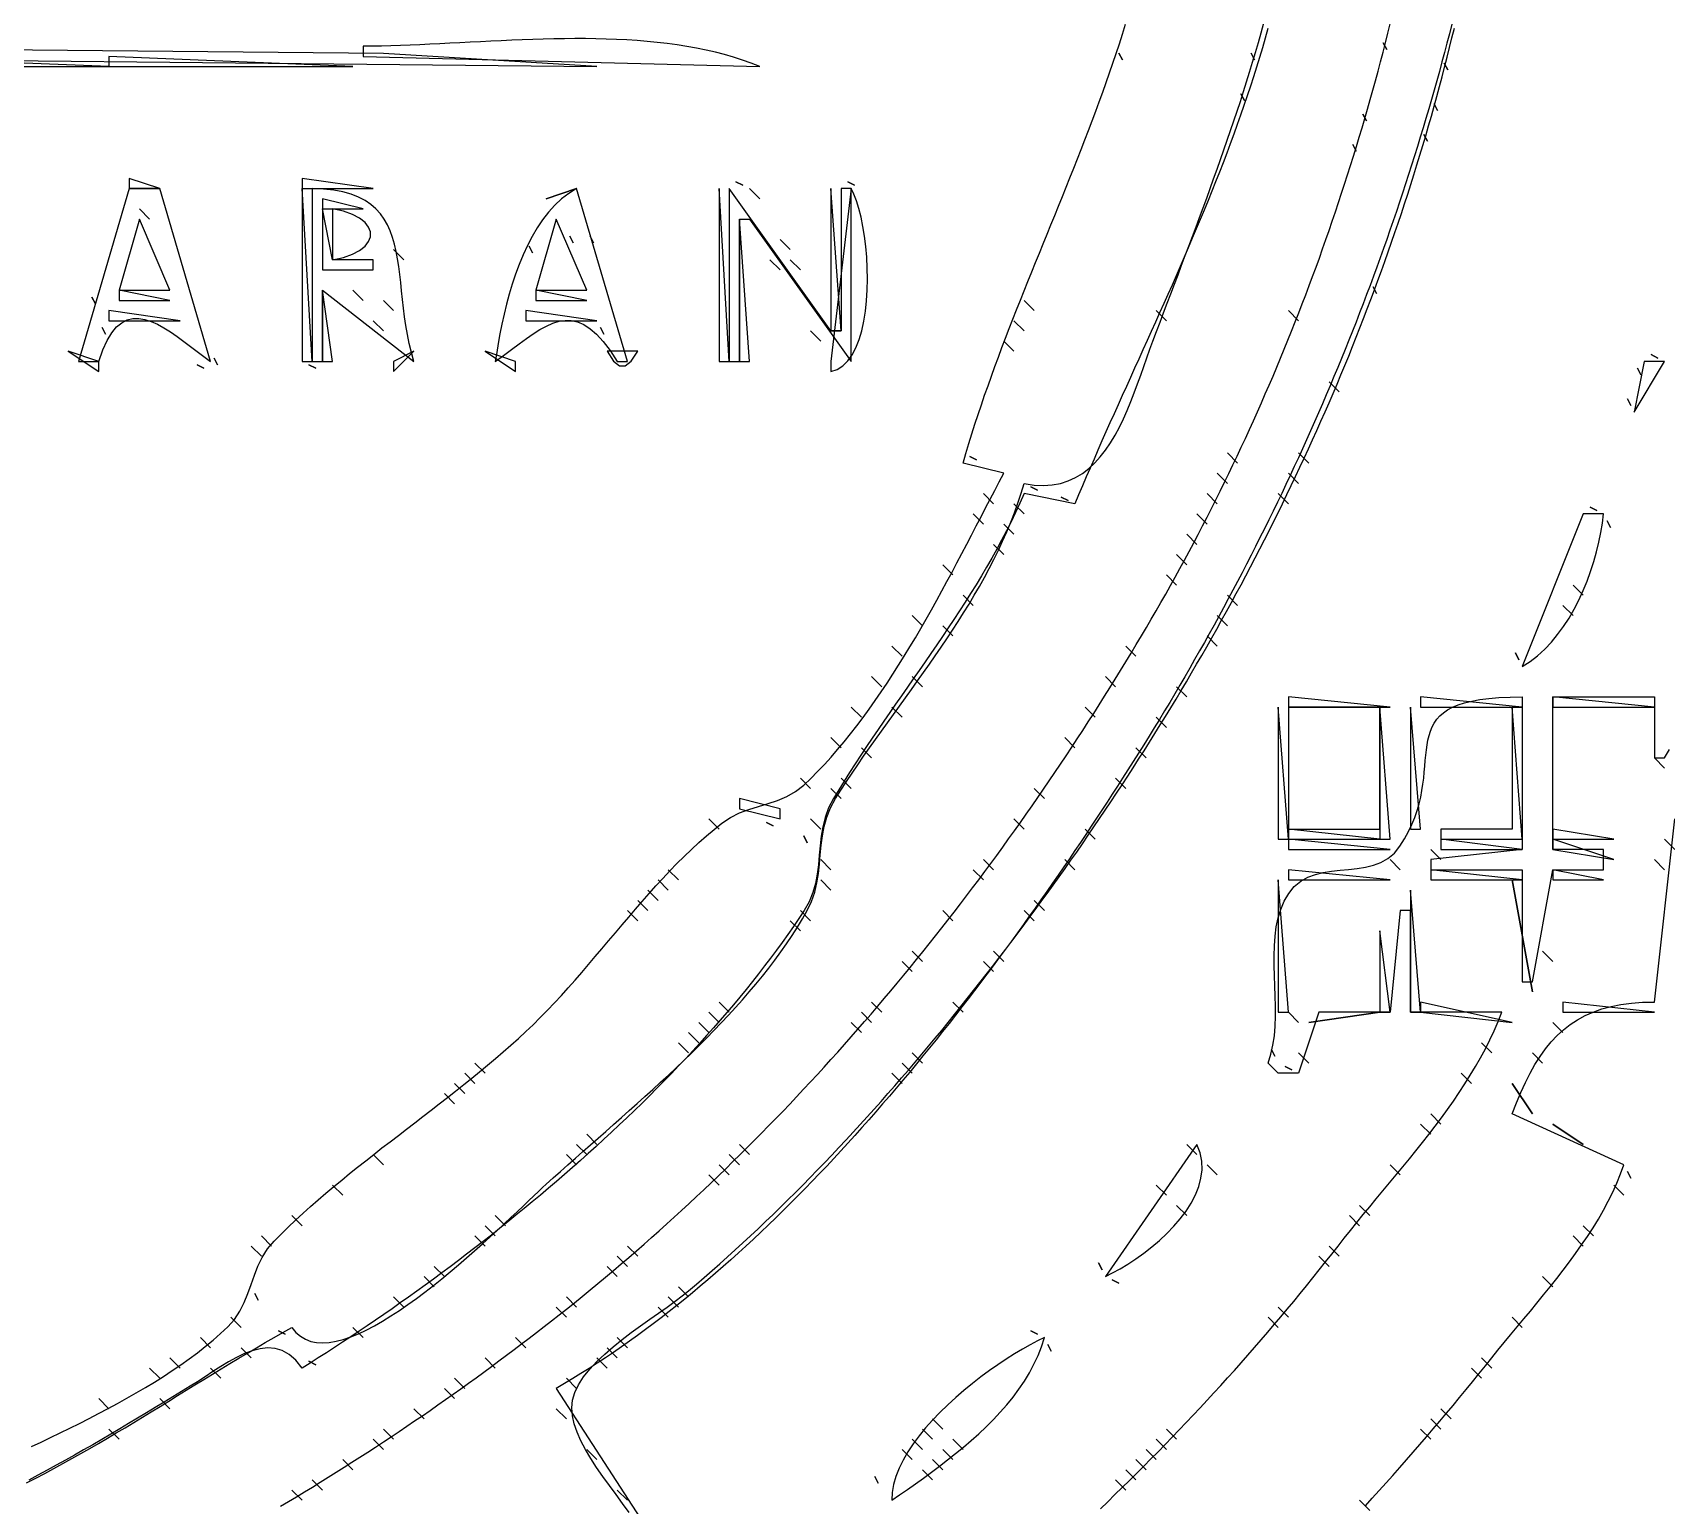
# Model space of a CAD drawing. Extents: x 0 to 1288, y 0 to 860.
# Drawn here: x 443.5 to 604.2, y 289.5 to 434.3 of the extents above; entities that cross this region are included whole.
import ezdxf

# ---------------------------------------------------------------- set-up
doc = ezdxf.new("R2010")
doc.units = 0
for name, color, linetype in [('C18', 18, 'CONTINUOUS'), ('C19', 19, 'CONTINUOUS'), ('C250', 250, 'CONTINUOUS'), ('C251', 251, 'CONTINUOUS'), ('C252', 252, 'CONTINUOUS'), ('C253', 253, 'CONTINUOUS'), ('C254', 254, 'CONTINUOUS'), ('C27', 27, 'CONTINUOUS'), ('C37', 37, 'CONTINUOUS'), ('C39', 39, 'CONTINUOUS'), ('C47', 47, 'CONTINUOUS'), ('C49', 49, 'CONTINUOUS'), ('C59', 59, 'CONTINUOUS'), ('C7', 7, 'CONTINUOUS')]:
    doc.layers.add(name, color=color, linetype=linetype)

msp = doc.modelspace()

# ---------------------------------------------------------------- linework, layer by layer
at = {"layer": 'C18'}
msp.add_lwpolyline([(520, 405), (521, 404), (520, 405)], dxfattribs=at)
at = {"layer": 'C19'}
for points in [[(502.1629, 288.8053), (501.5224, 289.6759), (500.8691, 290.5563), (500.2161, 291.443), (499.5764, 292.3321), (498.9634, 293.22), (498.39, 294.1028), (497.8695, 294.977), (497.415, 295.8386), (497.0395, 296.6841), (496.7563, 297.5096), (496.5786, 298.3115), (496.5193, 299.086), (496.5918, 299.8294), (496.8194, 300.5978), (497.1895, 301.3645), (497.6853, 302.1269), (498.2903, 302.8827), (498.9877, 303.6297), (499.761, 304.3654), (500.5934, 305.0875), (501.4683, 305.7938), (502.3691, 306.4818), (503.2791, 307.1492), (504.1816, 307.7936), (505.0601, 308.4128), (505.8978, 309.0044), (506.6781, 309.5661), (507.3844, 310.0954), (508, 310.5902), (508.7741, 311.248), (509.5447, 311.9114), (510.3117, 312.5804), (511.0752, 313.2548), (511.8351, 313.9344), (512.5914, 314.6192), (513.3441, 315.3091), (514.0932, 316.0039), (514.8386, 316.7036), (515.5804, 317.408), (516.3186, 318.1169), (517.0531, 318.8304), (517.7838, 319.5482), (518.5109, 320.2703), (519.2343, 320.9965), (519.9539, 321.7267), (520.6697, 322.4609), (521.3819, 323.1988), (522.0902, 323.9404), (522.7947, 324.6856), (523.4955, 325.4342), (524.1924, 326.1862), (524.8854, 326.9414), (525.5747, 327.6997), (526.26, 328.461), (526.9415, 329.2252), (527.6191, 329.9921), (528.2928, 330.7617), (528.9626, 331.5338), (529.6284, 332.3084), (530.2903, 333.0852), (530.9483, 333.8642), (531.6022, 334.6453), (532.2522, 335.4284), (532.8981, 336.2133), (533.5401, 337), (534.17, 337.7778), (534.7973, 338.5577), (535.4218, 339.3396), (536.0435, 340.1236), (536.6625, 340.9094), (537.2787, 341.6973), (537.8921, 342.4872), (538.5027, 343.2791), (539.1105, 344.0729), (539.7154, 344.8688), (540.3174, 345.6666), (540.9166, 346.4663), (541.5129, 347.2681), (542.1062, 348.0718), (542.6967, 348.8775), (543.2841, 349.6851), (543.8687, 350.4947), (544.4502, 351.3062), (545.0288, 352.1197), (545.6043, 352.9352), (546.1769, 353.7526), (546.7464, 354.5719), (547.3128, 355.3932), (547.8762, 356.2164), (548.4364, 357.0415), (548.9936, 357.8686), (549.5477, 358.6976), (550.0986, 359.5285), (550.6464, 360.3613), (551.191, 361.1961), (551.7325, 362.0327), (552.2707, 362.8713), (552.8057, 363.7118), (553.3375, 364.5541), (553.8661, 365.3984), (554.3914, 366.2446), (554.9134, 367.0927), (555.4321, 367.9426), (555.9475, 368.7945), (556.4596, 369.6482), (556.9684, 370.5038), (557.4738, 371.3613), (557.9758, 372.2206), (558.4744, 373.0819), (558.9697, 373.945), (559.4615, 374.8099), (559.9499, 375.6768), (560.4348, 376.5455), (560.9163, 377.416), (561.3943, 378.2884), (561.8688, 379.1626), (562.3397, 380.0387), (562.8072, 380.9166), (563.2711, 381.7964), (563.7314, 382.678), (564.1882, 383.5615), (564.6413, 384.4467), (565.0909, 385.3338), (565.5368, 386.2227), (565.9791, 387.1135), (566.4178, 388.006), (566.8528, 388.9004), (567.284, 389.7966), (567.7116, 390.6946), (568.1355, 391.5944), (568.5556, 392.496), (568.972, 393.3993), (569.3846, 394.3045), (569.7934, 395.2115), (570.1984, 396.1203), (570.5996, 397.0308), (570.997, 397.9432), (571.3905, 398.8573), (571.7802, 399.7731), (572.166, 400.6908), (572.5479, 401.6102), (572.9259, 402.5314), (573.2999, 403.4544), (573.6701, 404.3791), (574.0362, 405.3056), (574.3984, 406.2338), (574.7566, 407.1638), (575.1108, 408.0955), (575.461, 409.029), (575.8071, 409.9642), (576.1492, 410.9011), (576.4872, 411.8398), (576.8212, 412.7802), (577.151, 413.7223), (577.4767, 414.6662), (577.7983, 415.6118), (578.1158, 416.5591), (578.4291, 417.5081), (578.7382, 418.4588), (579.0431, 419.4113), (579.3438, 420.3654), (579.6402, 421.3213), (579.9325, 422.2788), (580.2204, 423.238), (580.5041, 424.199), (580.7835, 425.1616), (581.0586, 426.1259), (581.3294, 427.0919), (581.5958, 428.0596), (581.8579, 429.0289), (582.1157, 430), (582.3645, 430.9541), (582.6094, 431.9088), (582.8503, 432.864), (583.0873, 433.8198), (583.3204, 434.7761)], [(563.333313, 432.333344), (563.666687, 431.666656), (563.333313, 432.333344)], [(601.333313, 401.333344), (601.666687, 400.666656), (601.333313, 401.333344)], [(558, 387), (559, 386), (558, 387)], [(566, 368), (566, 355), (567, 355), (566, 368)], [(574.5727, 289.4497), (575.2527, 290.1962), (575.9299, 290.9451), (576.6044, 291.6961), (577.276, 292.4494), (577.9449, 293.2049), (578.6108, 293.9626), (579.2739, 294.7224), (579.934, 295.4844), (580.5912, 296.2484), (581.2455, 297.0146), (581.8968, 297.7828), (582.545, 298.553), (583.1902, 299.3253), (583.8323, 300.0996), (584.4714, 300.8758), (585.1073, 301.654), (585.7401, 302.4341), (586.3697, 303.2161), (586.9961, 304), (587.6026, 304.7546), (588.2231, 305.5143), (588.8551, 306.2794), (589.4959, 307.0501), (590.1431, 307.8264), (590.7941, 308.6087), (591.4464, 309.3971), (592.0975, 310.1918), (592.7449, 310.993), (593.386, 311.8009), (594.0183, 312.6156), (594.6393, 313.4375), (595.2464, 314.2666), (595.8371, 315.1031), (596.409, 315.9474), (596.9594, 316.7994), (597.4858, 317.6596), (597.9858, 318.5279), (598.4568, 319.4047), (598.8962, 320.2901), (599.3015, 321.1843), (599.6703, 322.0875), (600, 323), (589, 328), (589.425, 329.0851), (589.8588, 330.1122), (590.3048, 331.0816), (590.7664, 331.9936), (591.2469, 332.8484), (591.7496, 333.6464), (592.2779, 334.3877), (592.8351, 335.0727), (593.4246, 335.7017), (594.0498, 336.2748), (594.714, 336.7925), (595.4206, 337.255), (596.1728, 337.6625), (596.9741, 338.0153), (597.8279, 338.3138), (598.7374, 338.5581), (599.706, 338.7487), (600.737, 338.8856), (601.8339, 338.9693), (603, 339), (605, 357)], [(557, 325), (558, 324), (557, 325)], [(501, 306), (502, 305), (501, 306)]]:
    msp.add_lwpolyline(points, dxfattribs=at)
at = {"layer": 'C250'}
for points in [[(476, 433), (476, 432), (515, 431), (514.1635, 431.3342), (513.3087, 431.6422), (512.4363, 431.9247), (511.5473, 432.1827), (510.6425, 432.4172), (509.7229, 432.629), (508.7893, 432.8192), (507.8427, 432.9885), (506.8839, 433.138), (505.9138, 433.2686), (504.9334, 433.3813), (503.9434, 433.4768), (502.9449, 433.5563), (501.9386, 433.6205), (500.9256, 433.6705), (499.9066, 433.7071), (498.8826, 433.7313), (497.8545, 433.744), (496.8231, 433.7462), (495.7895, 433.7388), (494.7543, 433.7227), (493.7186, 433.6988), (492.6833, 433.668), (491.6491, 433.6314), (490.6171, 433.5898), (489.5882, 433.5441), (488.5631, 433.4953), (487.5429, 433.4443), (486.5283, 433.3921), (485.5203, 433.3395), (484.5199, 433.2875), (483.5278, 433.2371), (482.545, 433.1891), (481.5723, 433.1445), (480.6107, 433.1042), (479.6611, 433.0691), (478.7243, 433.0403), (477.8012, 433.0185), (476.8928, 433.0047), (476, 433)], [(562.333313, 428.333344), (562.666687, 427.666656), (562.333313, 428.333344)], [(574.333313, 426.333344), (574.666687, 425.666656), (574.333313, 426.333344)], [(453, 419), (448, 402), (450, 402), (450.3929, 403.1343), (450.8184, 404.0694), (451.2745, 404.8183), (451.7589, 405.3938), (452.2697, 405.8089), (452.8046, 406.0764), (453.3616, 406.2093), (453.9385, 406.2204), (454.5334, 406.1227), (455.1439, 405.9291), (455.7681, 405.6525), (456.4039, 405.3058), (457.049, 404.9019), (457.7015, 404.4537), (458.3592, 403.9741), (459.02, 403.476), (459.6818, 402.9723), (460.3425, 402.476), (461, 402), (456, 419), (453, 419)], [(524, 419), (522, 402), (522, 401), (522.6203, 401.2145), (523.1747, 401.5694), (523.6655, 402.0523), (524.0949, 402.6507), (524.4654, 403.3521), (524.7792, 404.1443), (525.0386, 405.0147), (525.2461, 405.9508), (525.404, 406.9403), (525.5145, 407.9707), (525.58, 409.0296), (525.6029, 410.1045), (525.5855, 411.183), (525.5301, 412.2527), (525.4391, 413.3012), (525.3148, 414.3159), (525.1594, 415.2845), (524.9755, 416.1945), (524.7652, 417.0334), (524.531, 417.789), (524.2751, 418.4486), (524, 419)], [(513, 416), (513, 402), (514, 402), (513, 416)], [(479, 413), (480, 412), (479, 413)], [(496.333344, 414.333344), (496.666656, 413.666656), (496.333344, 414.333344)], [(567, 407), (568, 406), (567, 407)], [(470.666656, 401.666656), (471.333344, 401.333344), (470.666656, 401.666656)], [(571, 400), (572, 399), (571, 400)], [(537, 389), (538, 388), (537, 389)], [(541.666687, 389.666656), (542.333313, 389.333344), (541.666687, 389.666656)], [(557, 385), (558, 384), (557, 385)], [(579, 368), (579, 356), (580, 356), (579, 368)], [(540, 357), (541, 356), (540, 357)], [(547, 356), (548, 355), (547, 356)], [(567, 356), (567, 355), (576, 355), (567, 356)], [(593, 356), (593, 355), (599, 355), (593, 356)], [(566, 351), (566, 338), (567, 338), (566, 351)], [(589, 351), (591, 340), (589, 351)], [(534, 339), (535, 338), (534, 339)], [(567, 338), (568, 337), (567, 338)], [(569, 337), (576, 338), (569, 337)], [(580, 339), (580, 338), (589, 337), (580, 339)], [(594, 339), (594, 338), (603, 338), (594, 339)], [(508, 336), (509, 335), (508, 336)], [(589, 331), (591, 328), (589, 331)], [(581, 328), (582, 327), (581, 328)], [(528, 290), (528.7565, 290.5268), (529.5274, 291.0661), (530.3094, 291.6181), (531.099, 292.1834), (531.8927, 292.7624), (532.6873, 293.3554), (533.4792, 293.9629), (534.265, 294.5854), (535.0413, 295.2232), (535.8048, 295.8767), (536.5519, 296.5465), (537.2793, 297.2328), (537.9835, 297.9362), (538.6611, 298.6571), (539.3088, 299.3958), (539.923, 300.1528), (540.5004, 300.9286), (541.0376, 301.7235), (541.5311, 302.5379), (541.9775, 303.3724), (542.3734, 304.2273), (542.7153, 305.103), (543, 306), (542.3194, 305.6679), (541.5975, 305.287), (540.8405, 304.8599), (540.0548, 304.3893), (539.2466, 303.878), (538.4223, 303.3286), (537.588, 302.7438), (536.7502, 302.1263), (535.9152, 301.4789), (535.0891, 300.8041), (534.2784, 300.1047), (533.4894, 299.3834), (532.7282, 298.6429), (532.0013, 297.8859), (531.3149, 297.1151), (530.6753, 296.3331), (530.0888, 295.5427), (529.5617, 294.7465), (529.1004, 293.9473), (528.7111, 293.1478), (528.4001, 292.3506), (528.1737, 291.5584), (528.0382, 290.774), (528, 290)], [(550, 292), (551, 291), (550, 292)]]:
    msp.add_lwpolyline(points, dxfattribs=at)
at = {"layer": 'C251'}
for points in [[(573.333313, 423.333344), (573.666687, 422.666656), (573.333313, 423.333344)], [(523.666687, 419.666656), (524.333313, 419.333344), (523.666687, 419.666656)], [(512, 419), (512, 402), (513, 402), (513, 416), (514, 416), (524, 402), (524, 419), (523, 419), (523, 405), (522, 405), (512, 419)], [(522, 419), (522, 405), (523, 405), (522, 419)], [(516, 412), (517, 411), (516, 412)], [(518, 412), (519, 411), (518, 412)], [(575.333313, 409.333344), (575.666687, 408.666656), (575.333313, 409.333344)], [(492, 407), (492, 406), (499, 406), (492, 407)], [(535.666687, 392.666656), (536.333313, 392.333344), (535.666687, 392.666656)], [(561, 393), (562, 392), (561, 393)], [(568, 393), (569, 392), (568, 393)], [(560, 391), (561, 390), (560, 391)], [(559, 389), (560, 388), (559, 389)], [(596.666687, 387.666656), (597.333313, 387.333344), (596.666687, 387.666656)], [(539, 386), (540, 385), (539, 386)], [(596, 387), (590, 372), (590.7726, 372.4952), (591.5067, 373.062), (592.2022, 373.6945), (592.8592, 374.3867), (593.4776, 375.1326), (594.0574, 375.9262), (594.5987, 376.7615), (595.1012, 377.6327), (595.5652, 378.5337), (595.9905, 379.4586), (596.3772, 380.4013), (596.7251, 381.356), (597.0344, 382.3166), (597.305, 383.2772), (597.5368, 384.2318), (597.73, 385.1744), (597.8843, 386.0991), (598, 387), (596, 387)], [(598.333313, 386.333344), (598.666687, 385.666656), (598.333313, 386.333344)], [(556, 383), (557, 382), (556, 383)], [(555, 381), (556, 380), (555, 381)], [(595, 380), (596, 379), (595, 380)], [(535, 379), (536, 378), (535, 379)], [(561, 379), (562, 378), (561, 379)], [(594, 378), (595, 377), (594, 378)], [(530, 377), (531, 376), (530, 377)], [(533, 376), (534, 375), (533, 376)], [(528, 374), (529, 373), (528, 374)], [(589.333313, 373.333344), (589.666687, 372.666656), (589.333313, 373.333344)], [(567, 368), (567, 356), (576, 356), (576, 368), (567, 368)], [(554, 367), (555, 366), (554, 367)], [(545, 365), (546, 364), (545, 365)], [(525, 364), (526, 363), (525, 364)], [(552, 364), (553, 363), (552, 364)], [(523, 361), (524, 360), (523, 361)], [(513, 359), (513, 358), (517, 357), (517, 358), (513, 359)], [(510, 357), (511, 356), (510, 357)], [(593, 355), (593, 354), (599, 353), (593, 355)], [(521, 353), (522, 352), (521, 353)], [(603, 353), (604, 352), (603, 353)], [(505, 351), (506, 350), (505, 351)], [(542, 349), (543, 348), (542, 349)], [(533, 348), (534, 347), (533, 348)], [(529, 343), (530, 342), (529, 343)], [(511, 339), (512, 338), (511, 339)], [(526, 339), (527, 338), (526, 339)], [(524, 337), (525, 336), (524, 337)], [(586, 335), (587, 334), (586, 335)], [(487, 333), (488, 332), (487, 333)], [(529, 333), (530, 332), (529, 333)], [(568, 334), (569, 333), (568, 334)], [(486, 332), (487, 331), (486, 332)], [(584, 332), (585, 331), (584, 332)], [(593, 327), (596, 325), (593, 327)], [(497, 325), (498, 324), (497, 325)], [(498, 326), (499, 325), (498, 326)], [(558, 325), (549, 312), (549.7063, 312.3521), (550.4484, 312.7622), (551.2153, 313.2263), (551.9963, 313.741), (552.7804, 314.3024), (553.5567, 314.9068), (554.3144, 315.5506), (555.0427, 316.2301), (555.7306, 316.9415), (556.3673, 317.6812), (556.942, 318.4454), (557.4437, 319.2306), (557.8615, 320.0328), (558.1847, 320.8486), (558.4023, 321.6741), (558.5035, 322.5057), (558.4775, 323.3397), (558.3132, 324.1723), (558, 325)], [(496, 324), (497, 323), (496, 324)], [(511, 323), (512, 322), (511, 323)], [(512, 324), (513, 323), (512, 324)], [(556, 319), (557, 318), (556, 319)], [(469, 318), (470, 317), (469, 318)], [(487, 316), (488, 315), (487, 316)], [(502, 315), (503, 314), (502, 315)], [(571, 315), (572, 314), (571, 315)], [(595, 316), (596, 315), (595, 316)], [(501, 314), (502, 313), (501, 314)], [(570, 314), (571, 313), (570, 314)], [(483, 313), (484, 312), (483, 313)], [(592, 312), (593, 311), (592, 312)], [(465.333344, 310.333344), (465.666656, 309.666656), (465.333344, 310.333344)], [(507, 311), (508, 310), (507, 311)], [(549.666687, 311.666656), (550.333313, 311.333344), (549.666687, 311.666656)], [(505, 309), (506, 308), (505, 309)], [(506, 310), (507, 309), (506, 310)], [(475, 307), (476, 306), (475, 307)], [(589, 308), (590, 307), (589, 308)], [(467.666656, 306.666656), (468.333344, 306.333344), (467.666656, 306.666656)], [(491, 306), (492, 305), (491, 306)], [(543.333313, 305.333344), (543.666687, 304.666656), (543.333313, 305.333344)], [(461, 303), (462, 302), (461, 303)], [(485, 302), (486, 301), (485, 302)], [(450, 300), (451, 299), (450, 300)], [(481, 299), (482, 298), (481, 299)], [(582, 299), (583, 298), (582, 299)], [(477, 296), (478, 295), (477, 296)], [(530, 296), (531, 295), (530, 296)], [(531, 297), (532, 296), (531, 297)], [(534, 296), (535, 295), (534, 296)], [(554, 296), (555, 295), (554, 296)], [(555, 297), (556, 296), (555, 297)], [(580, 297), (581, 296), (580, 297)], [(498, 295), (499, 294), (498, 295)], [(529, 295), (530, 294), (529, 295)], [(533, 295), (534, 294), (533, 295)], [(553, 295), (554, 294), (553, 295)], [(474, 294), (475, 293), (474, 294)], [(551, 293), (552, 292), (551, 293)], [(469, 291), (470, 290), (469, 291)]]:
    msp.add_lwpolyline(points, dxfattribs=at)
at = {"layer": 'C252'}
for points in [[(442.9052, 291.703), (443.8052, 292.1665), (444.7003, 292.6374), (445.5908, 293.1153), (446.477, 293.5998), (447.3591, 294.0905), (448.2376, 294.5867), (449.1126, 295.0882), (449.9845, 295.5944), (450.8537, 296.1049), (451.7203, 296.6191), (452.5848, 297.1368), (453.4474, 297.6573), (454.3084, 298.1803), (455.1682, 298.7053), (456.027, 299.2318), (456.8851, 299.7593), (457.7428, 300.2875), (458.6006, 300.8158), (459.4585, 301.3438), (460.317, 301.871), (461.1764, 302.397), (462.037, 302.9213), (462.899, 303.4434), (463.7628, 303.963), (464.6287, 304.4795), (465.4969, 304.9925), (466.3679, 305.5014), (467.2419, 306.006), (468.1191, 306.5057), (469, 307), (469.3908, 306.5125), (469.831, 306.1243), (470.3176, 305.8311), (470.8478, 305.6284), (471.4186, 305.5118), (472.0273, 305.477), (472.6709, 305.5197), (473.3466, 305.6353), (474.0515, 305.8196), (474.7827, 306.0681), (475.5375, 306.3766), (476.3128, 306.7405), (477.1059, 307.1556), (477.9138, 307.6174), (478.7337, 308.1216), (479.5628, 308.6639), (480.3981, 309.2397), (481.2368, 309.8448), (482.076, 310.4747), (482.9129, 311.1251), (483.7445, 311.7916), (484.5681, 312.4699), (485.3807, 313.1555), (486.1795, 313.8441), (486.9616, 314.5313), (487.7241, 315.2127), (488.4642, 315.884), (489.179, 316.5407), (489.8656, 317.1785), (490.5211, 317.793), (491.1428, 318.3799), (491.7277, 318.9347), (492.2729, 319.4531), (492.7756, 319.9306), (493.2329, 320.363), (493.642, 320.7459), (494, 321.0748), (494.7017, 321.708), (495.4147, 322.3463), (496.1381, 322.9895), (496.8707, 323.6378), (497.6115, 324.291), (498.3597, 324.9494), (499.1141, 325.6128), (499.8738, 326.2813), (500.6377, 326.955), (501.4049, 327.6338), (502.1743, 328.3178), (502.945, 329.007), (503.7159, 329.7015), (504.486, 330.4012), (505.2544, 331.1061), (506.02, 331.8164), (506.7819, 332.532), (507.5389, 333.253), (508.2902, 333.9793), (509.0347, 334.711), (509.7713, 335.4482), (510.4992, 336.1908), (511.2173, 336.9388), (511.9246, 337.6924), (512.6201, 338.4515), (513.3027, 339.2161), (513.9715, 339.9863), (514.6256, 340.7621), (515.2637, 341.5435), (515.8851, 342.3306), (516.4886, 343.1233), (517.0733, 343.9217), (517.6381, 344.7258), (518.1821, 345.5357), (518.7043, 346.3513), (519.2035, 347.1727), (519.679, 348), (520.1105, 348.901), (520.4213, 349.8096), (520.6366, 350.7244), (520.7818, 351.6439), (520.8821, 352.5667), (520.9628, 353.4914), (521.0491, 354.4166), (521.1664, 355.3409), (521.3399, 356.2628), (521.5949, 357.1808), (521.9567, 358.0937), (522.4506, 359), (522.9865, 359.8402), (523.5328, 360.6766), (524.0883, 361.5095), (524.6521, 362.3394), (525.2232, 363.1668), (525.8005, 363.992), (526.383, 364.8155), (526.9697, 365.6379), (527.5596, 366.4595), (528.1517, 367.2807), (528.745, 368.1021), (529.3384, 368.9241), (529.931, 369.7472), (530.5218, 370.5717), (531.1096, 371.3981), (531.6936, 372.227), (532.2727, 373.0587), (532.8459, 373.8937), (533.4122, 374.7324), (533.9705, 375.5753), (534.5199, 376.4229), (535.0594, 377.2756), (535.5878, 378.1338), (536.1043, 378.998), (536.6079, 379.8686), (537.0974, 380.7462), (537.5719, 381.6311), (538.0304, 382.5237), (538.4718, 383.4247), (538.8952, 384.3343), (539.2995, 385.2531), (539.6838, 386.1815), (540.047, 387.1199), (540.3881, 388.0688), (540.7061, 389.0287), (541, 390), (541.9829, 389.8434), (542.9072, 389.7964), (543.7754, 389.8528), (544.5901, 390.0064), (545.354, 390.251), (546.0696, 390.5805), (546.7395, 390.9888), (547.3665, 391.4696), (547.953, 392.0168), (548.5017, 392.6242), (549.0153, 393.2857), (549.4963, 393.9951), (549.9474, 394.7462), (550.3711, 395.5329), (550.7701, 396.349), (551.147, 397.1883), (551.5044, 398.0447), (551.845, 398.9121), (552.1713, 399.7841), (552.4859, 400.6548), (552.7916, 401.5179), (553.0908, 402.3672), (553.3862, 403.1966), (553.6805, 404), (554.0285, 404.9293), (554.3783, 405.8597), (554.7296, 406.7912), (555.0821, 407.7237), (555.4355, 408.6573), (555.7896, 409.592), (556.144, 410.5278), (556.4986, 411.4647), (556.8529, 412.4028), (557.2068, 413.342), (557.56, 414.2823), (557.9122, 415.2238), (558.2631, 416.1665), (558.6125, 417.1104), (558.96, 418.0555), (559.3054, 419.0019), (559.6484, 419.9494), (559.9887, 420.8983), (560.3261, 421.8484), (560.6603, 422.7997), (560.991, 423.7524), (561.3179, 424.7064), (561.6407, 425.6617), (561.9593, 426.6183), (562.2732, 427.5763), (562.5823, 428.5356), (562.8862, 429.4963), (563.1846, 430.4584), (563.4774, 431.4219), (563.7642, 432.3868), (564.0447, 433.3531), (564.3187, 434.3209), (564.5859, 435.2901)], [(181, 432), (181, 431), (451, 431), (426, 432), (371, 432), (181, 432)], [(451, 432), (451, 431), (475, 431), (451, 432)], [(582.333313, 431.333344), (582.666687, 430.666656), (582.333313, 431.333344)], [(453, 420), (453, 419), (456, 419), (453, 420)], [(470, 420), (470, 419), (477, 419), (470, 420)], [(472, 418), (472, 417), (476, 417), (472, 418)], [(489, 402), (489.8201, 402.5902), (490.5991, 403.1672), (491.3414, 403.7205), (492.0512, 404.2394), (492.7329, 404.7134), (493.3908, 405.132), (494.0291, 405.4847), (494.6523, 405.7609), (495.2647, 405.9502), (495.8705, 406.0419), (496.4741, 406.0255), (497.0798, 405.8905), (497.6919, 405.6264), (498.3147, 405.2226), (498.9526, 404.6686), (499.6099, 403.9538), (500.2909, 403.0678), (501, 402), (502, 402), (497, 419), (496.2381, 418.5272), (495.5245, 417.9772), (494.8573, 417.3561), (494.235, 416.6701), (493.6557, 415.9257), (493.118, 415.129), (492.62, 414.2863), (492.1601, 413.4039), (491.7366, 412.488), (491.3478, 411.545), (490.992, 410.581), (490.6677, 409.6025), (490.373, 408.6155), (490.1063, 407.6265), (489.8659, 406.6417), (489.6502, 405.6674), (489.4574, 404.7097), (489.2859, 403.7751), (489.134, 402.8698), (489, 402)], [(494, 418), (497, 419), (494, 418)], [(514, 419), (515, 418), (514, 419)], [(495, 416), (493, 409), (498, 409), (495, 416)], [(492.333344, 413.333344), (492.666656, 412.666656), (492.333344, 413.333344)], [(498.333344, 414.333344), (498.666656, 413.666656), (498.333344, 414.333344)], [(449.333344, 408.333344), (449.666656, 407.666656), (449.333344, 408.333344)], [(472, 409), (472, 402), (473, 402), (472, 409)], [(475, 409), (476, 408), (475, 409)], [(451, 407), (451, 406), (458, 406), (451, 407)], [(478, 408), (479, 407), (478, 408)], [(554, 407), (555, 406), (554, 407)], [(450.333344, 405.333344), (450.666656, 404.666656), (450.333344, 405.333344)], [(499.333344, 405.333344), (499.666656, 404.666656), (499.333344, 405.333344)], [(459.666656, 401.666656), (460.333344, 401.333344), (459.666656, 401.666656)], [(461.333344, 402.333344), (461.666656, 401.666656), (461.333344, 402.333344)], [(602, 402), (601, 397), (604, 402), (602, 402)], [(566, 389), (567, 388), (566, 389)], [(544.666687, 388.666656), (545.333313, 388.333344), (544.666687, 388.666656)], [(536, 387), (537, 386), (536, 387)], [(538, 384), (539, 383), (538, 384)], [(560, 377), (561, 376), (560, 377)], [(559, 375), (560, 374), (559, 375)], [(526, 371), (527, 370), (526, 371)], [(530, 371), (531, 370), (530, 371)], [(549, 371), (550, 370), (549, 371)], [(524, 368), (525, 367), (524, 368)], [(528, 368), (529, 367), (528, 368)], [(547, 368), (548, 367), (547, 368)], [(522, 365), (523, 364), (522, 365)], [(603, 363), (604, 362), (603, 363)], [(519, 361), (520, 360), (519, 361)], [(522, 360), (523, 359), (522, 360)], [(520, 357), (521, 356), (520, 357)], [(515.666687, 356.666656), (516.333313, 356.333344), (515.666687, 356.666656)], [(519.333313, 355.333344), (519.666687, 354.666656), (519.333313, 355.333344)], [(506, 352), (507, 351), (506, 352)], [(536, 352), (537, 351), (536, 352)], [(537, 353), (538, 352), (537, 353)], [(545, 353), (546, 352), (545, 353)], [(567, 352), (567, 351), (577, 351), (567, 352)], [(577, 353), (578, 352), (577, 353)], [(581, 352), (581, 351), (590, 351), (581, 352)], [(593, 352), (593, 351), (598, 351), (593, 352)], [(521, 351), (522, 350), (521, 351)], [(503, 349), (504, 348), (503, 349)], [(502, 348), (503, 347), (502, 348)], [(519, 348), (520, 347), (519, 348)], [(518, 347), (519, 346), (518, 347)], [(530, 344), (531, 343), (530, 344)], [(538, 344), (539, 343), (538, 344)], [(510, 338), (511, 337), (510, 338)], [(525, 338), (526, 337), (525, 338)], [(509, 337), (510, 336), (509, 337)], [(507, 335), (508, 334), (507, 335)], [(565.333313, 334.333344), (565.666687, 333.666656), (565.333313, 334.333344)], [(530, 334), (531, 333), (530, 334)], [(566.666687, 332.666656), (567.333313, 332.333344), (566.666687, 332.666656)], [(528, 332), (529, 331), (528, 332)], [(513, 325), (514, 324), (513, 325)], [(477, 324), (478, 323), (477, 324)], [(559, 323), (560, 322), (559, 323)], [(473, 321), (474, 320), (473, 321)], [(554, 321), (555, 320), (554, 321)], [(599, 321), (600, 320), (599, 321)], [(574, 319), (575, 318), (574, 319)], [(488, 317), (489, 316), (488, 317)], [(489, 318), (490, 317), (489, 318)], [(573, 318), (574, 317), (573, 318)], [(465, 315), (466, 314), (465, 315)], [(466, 316), (467, 315), (466, 316)], [(548.333313, 313.333344), (548.666687, 312.666656), (548.333313, 313.333344)], [(500, 313), (501, 312), (500, 313)], [(479, 310), (480, 309), (479, 310)], [(495, 309), (496, 308), (495, 309)], [(496, 310), (497, 309), (496, 310)], [(566, 309), (567, 308), (566, 309)], [(463, 308), (464, 307), (463, 308)], [(565, 308), (566, 307), (565, 308)], [(460, 306), (461, 305), (460, 306)], [(457, 304), (458, 303), (457, 304)], [(464, 305), (465, 304), (464, 305)], [(470.666656, 303.666656), (471.333344, 303.333344), (470.666656, 303.666656)], [(488, 304), (489, 303), (488, 304)], [(499, 304), (500, 303), (499, 304)], [(586, 304), (587, 303), (586, 304)], [(455, 303), (456, 302), (455, 303)], [(456, 300), (457, 299), (456, 300)], [(495, 299), (496, 298), (495, 299)], [(532, 298), (533, 297), (532, 298)], [(451, 297), (452, 296), (451, 297)], [(478, 297), (479, 296), (478, 297)], [(531, 293), (532, 292), (531, 293)], [(532, 294), (533, 293), (532, 294)], [(471, 292), (472, 291), (471, 292)], [(526.333313, 292.333344), (526.666687, 291.666656), (526.333313, 292.333344)], [(574, 290), (575, 289), (574, 290)]]:
    msp.add_lwpolyline(points, dxfattribs=at)
at = {"layer": 'C253'}
for points in [[(550.333313, 432.333344), (550.666687, 431.666656), (550.333313, 432.333344)], [(576.333313, 433.333344), (576.666687, 432.666656), (576.333313, 433.333344)], [(581.333313, 427.333344), (581.666687, 426.666656), (581.333313, 427.333344)], [(580.333313, 424.333344), (580.666687, 423.666656), (580.333313, 424.333344)], [(512.666687, 419.666656), (513.333313, 419.333344), (512.666687, 419.666656)], [(454, 417), (455, 416), (454, 417)], [(473, 417), (473, 412), (474.0632, 412.2341), (474.9493, 412.5435), (475.6582, 412.9145), (476.1898, 413.3333), (476.5443, 413.7863), (476.7215, 414.2598), (476.7215, 414.7401), (476.5442, 415.2136), (476.1898, 415.6666), (475.6582, 416.0854), (474.9493, 416.4564), (474.0632, 416.7658), (473, 417)], [(541, 408), (542, 407), (541, 408)], [(477, 406), (478, 405), (477, 406)], [(540, 406), (541, 405), (540, 406)], [(539, 404), (540, 403), (539, 404)], [(447, 403), (450, 401), (450, 402), (447, 403)], [(481, 403), (479, 402), (479, 401), (481, 403)], [(488, 403), (491, 401), (491, 402), (488, 403)], [(500, 403), (500.6364, 402.0371), (501.2182, 401.5557), (501.7817, 401.5557), (502.3635, 402.0371), (503, 403), (500, 403)], [(602.666687, 402.666656), (603.333313, 402.333344), (602.666687, 402.666656)], [(600.333313, 398.333344), (600.666687, 397.666656), (600.333313, 398.333344)], [(540, 388), (541, 387), (540, 388)], [(533, 382), (534, 381), (533, 382)], [(551, 374), (552, 373), (551, 374)], [(556, 370), (557, 369), (556, 370)], [(567, 369), (567, 368), (577, 368), (567, 369)], [(580, 369), (580, 368), (590, 368), (580, 369)], [(589, 368), (589, 356), (582, 356), (582, 355), (590, 355), (589, 368)], [(593, 369), (593, 368), (603, 368), (593, 369)], [(579, 350), (579, 338), (580, 338), (579, 350)], [(541, 348), (542, 347), (541, 348)], [(591, 334), (592, 333), (591, 334)], [(485, 331), (486, 330), (485, 331)], [(580, 327), (581, 326), (580, 327)], [(577, 323), (578, 322), (577, 323)], [(482, 312), (483, 311), (482, 312)], [(500, 305), (501, 304), (500, 305)], [(585, 303), (586, 302), (585, 303)], [(496, 302), (497, 301), (496, 302)], [(581, 298), (582, 297), (581, 298)], [(552, 294), (553, 293), (552, 294)], [(501, 291), (502, 290), (501, 291)]]:
    msp.add_lwpolyline(points, dxfattribs=at)
at = {"layer": 'C254'}
for points in [[(496, 308.807), (496.7764, 309.4284), (497.5498, 310.0536), (498.32, 310.6825), (499.0872, 311.315), (499.8514, 311.9512), (500.6124, 312.591), (501.3703, 313.2344), (502.1252, 313.8813), (502.877, 314.5318), (503.6257, 315.1857), (504.3713, 315.8432), (505.1138, 316.5042), (505.8533, 317.1685), (506.5897, 317.8363), (507.323, 318.5075), (508.0532, 319.1821), (508.7803, 319.8599), (509.5044, 320.5412), (510.2253, 321.2256), (510.9432, 321.9134), (511.658, 322.6044), (512.3698, 323.2986), (513.0784, 323.9961), (513.784, 324.6967), (514.4865, 325.4004), (515.1859, 326.1072), (515.8822, 326.8172), (516.5755, 327.5302), (517.2657, 328.2463), (517.9528, 328.9654), (518.6368, 329.6874), (519.3178, 330.4125), (519.9956, 331.1405), (520.6704, 331.8714), (521.3422, 332.6052), (522.0108, 333.3419), (522.6764, 334.0815), (523.3389, 334.8239), (523.9983, 335.569), (524.6546, 336.317), (525.3079, 337.0677), (525.9581, 337.8211), (526.6052, 338.5772), (527.2492, 339.336), (527.8902, 340.0975), (528.5281, 340.8615), (529.1629, 341.6282), (529.7947, 342.3975), (530.4233, 343.1693), (531.0489, 343.9437), (531.6715, 344.7205), (532.2909, 345.4998), (532.9073, 346.2816), (533.5206, 347.0658), (534.1308, 347.8525), (534.738, 348.6415), (535.3421, 349.4328), (535.9431, 350.2265), (536.5411, 351.0225), (537.136, 351.8208), (537.7278, 352.6214), (538.3165, 353.4241), (538.9022, 354.2291), (539.4848, 355.0363), (540.0643, 355.8456), (540.6408, 356.6571), (541.2142, 357.4707), (541.7845, 358.2863), (542.3518, 359.1041), (542.916, 359.9238), (543.4771, 360.7456), (544.0351, 361.5694), (544.5901, 362.3951), (545.142, 363.2228), (545.6909, 364.0524), (546.2367, 364.8838), (546.7794, 365.7172), (547.319, 366.5524), (547.8556, 367.3893), (548.3891, 368.2281), (548.9196, 369.0687), (549.447, 369.911), (549.9713, 370.755), (550.4926, 371.6007), (551.0108, 372.4481), (551.5259, 373.2971), (552.038, 374.1477), (552.547, 375), (553.0324, 375.8203), (553.5141, 376.6429), (553.9921, 377.4679), (554.4663, 378.2953), (554.9369, 379.1249), (555.4036, 379.9568), (555.8667, 380.791), (556.326, 381.6274), (556.7816, 382.466), (557.2334, 383.3068), (557.6815, 384.1499), (558.1259, 384.9951), (558.5665, 385.8424), (559.0034, 386.6919), (559.4365, 387.5435), (559.8659, 388.3971), (560.2915, 389.2529), (560.7135, 390.1107), (561.1316, 390.9705), (561.546, 391.8324), (561.9567, 392.6963), (562.3636, 393.5621), (562.7668, 394.4299), (563.1662, 395.2997), (563.5619, 396.1713), (563.9539, 397.0449), (564.342, 397.9204), (564.7265, 398.7977), (565.1072, 399.6769), (565.4841, 400.5579), (565.8573, 401.4407), (566.2267, 402.3254), (566.5924, 403.2118), (566.9543, 404.0999), (567.3124, 404.9898), (567.6668, 405.8814), (568.0175, 406.7747), (568.3643, 407.6697), (568.7075, 408.5664), (569.0468, 409.4647), (569.3824, 410.3646), (569.7143, 411.2661), (570.0423, 412.1692), (570.3666, 413.0739), (570.6872, 413.9802), (571.004, 414.8879), (571.317, 415.7972), (571.6263, 416.708), (571.9317, 417.6202), (572.2335, 418.534), (572.5314, 419.4491), (572.8256, 420.3657), (573.116, 421.2836), (573.4027, 422.203), (573.6855, 423.1237), (573.9646, 424.0458), (574.2399, 424.9691), (574.5115, 425.8938), (574.7793, 426.8198), (575.0433, 427.7471), (575.3035, 428.6756), (575.56, 429.6053), (575.8126, 430.5363), (576.0615, 431.4684), (576.3066, 432.4017), (576.548, 433.3362), (576.7855, 434.2718), (577.0193, 435.2086)], [(402, 433), (402, 432), (499, 431), (478, 432.285492), (402, 433)], [(454, 416), (452, 409), (457, 409), (454, 416)], [(517, 414), (518, 413), (517, 414)], [(452, 409), (452, 408), (457, 408), (452, 409)], [(567, 391), (568, 390), (567, 391)], [(576, 368), (576, 355), (577, 355), (576, 368)], [(550, 361), (551, 360), (550, 361)], [(567, 355), (567, 354), (577, 354), (567, 355)], [(582, 355), (582, 354), (590, 354), (582, 355)], [(604, 355), (605, 354), (604, 355)], [(504, 350), (505, 349), (504, 350)], [(537, 343), (538, 342), (537, 343)], [(593, 337), (594, 336), (593, 337)], [(600.333313, 322.333344), (600.666687, 321.666656), (600.333313, 322.333344)], [(541.666687, 306.666656), (542.333313, 306.333344), (541.666687, 306.666656)]]:
    msp.add_lwpolyline(points, dxfattribs=at)
at = {"layer": 'C27'}
msp.add_lwpolyline([(581, 354), (582, 353), (581, 354)], dxfattribs=at)
at = {"layer": 'C37'}
for points in [[(484, 330), (485, 329), (484, 330)], [(596, 317), (597, 316), (596, 317)], [(484, 301), (485, 300), (484, 301)]]:
    msp.add_lwpolyline(points, dxfattribs=at)
at = {"layer": 'C39'}
msp.add_lwpolyline([(471, 419), (471, 402), (472, 402), (472, 409), (481, 402), (480.7463, 402.8809), (480.5328, 403.7628), (480.354, 404.6433), (480.2042, 405.5198), (480.078, 406.3901), (479.9699, 407.2515), (479.8743, 408.1016), (479.7857, 408.938), (479.6987, 409.7582), (479.6077, 410.5598), (479.5072, 411.3403), (479.3917, 412.0972), (479.2556, 412.8281), (479.0935, 413.5306), (478.8998, 414.2021), (478.669, 414.8402), (478.3956, 415.4425), (478.0742, 416.0065), (477.6991, 416.5298), (477.2648, 417.0098), (476.7659, 417.4442), (476.1968, 417.8305), (475.5521, 418.1662), (474.8261, 418.4488), (474.0134, 418.676), (473.1085, 418.8452), (472.1059, 418.954), (471, 419)], dxfattribs=at)
at = {"layer": 'C47'}
msp.add_lwpolyline([(592, 344), (593, 343), (592, 344)], dxfattribs=at)
at = {"layer": 'C49'}
msp.add_lwpolyline([(511, 419), (511, 402), (512, 402), (511, 419)], dxfattribs=at)
at = {"layer": 'C59'}
for points in [[(470, 419), (470, 402), (471, 402), (470, 419)], [(576, 346), (576, 338), (577, 338), (576, 346)]]:
    msp.add_lwpolyline(points, dxfattribs=at)
at = {"layer": 'C7'}
for points in [[(564.9748, 434.7481), (564.7105, 433.7963), (564.4374, 432.8458), (564.1558, 431.8965), (563.8659, 430.9485), (563.568, 430.0017), (563.2624, 429.0562), (562.9494, 428.112), (562.6292, 427.169), (562.3021, 426.2274), (561.9685, 425.2871), (561.6285, 424.3482), (561.2824, 423.4105), (560.9305, 422.4742), (560.5732, 421.5393), (560.2106, 420.6057), (559.843, 419.6735), (559.4708, 418.7427), (559.0942, 417.8134), (558.7134, 416.8854), (558.3288, 415.9588), (557.9407, 415.0337), (557.5492, 414.11), (557.1547, 413.1878), (556.7574, 412.267), (556.3577, 411.3478), (555.9558, 410.43), (555.5519, 409.5137), (555.1464, 408.5989), (554.7396, 407.6856), (554.3316, 406.7739), (553.9228, 405.8637), (553.5135, 404.955), (553.1039, 404.048), (552.6943, 403.1425), (552.285, 402.2385), (551.8763, 401.3362), (551.4684, 400.4355), (551.0616, 399.5364), (550.6562, 398.6389), (550.2525, 397.7431), (549.8507, 396.8489), (549.4511, 395.9563), (549.054, 395.0655), (548.6597, 394.1763), (548.2684, 393.2888), (547.8804, 392.403), (547.496, 391.5189), (547.1155, 390.6366), (546.7391, 389.7559), (546.3672, 388.8771), (546, 388), (541, 389), (540.5881, 388.0673), (540.1609, 387.1441), (539.7192, 386.2298), (539.2637, 385.3239), (538.795, 384.4261), (538.3139, 383.5358), (537.8212, 382.6527), (537.3176, 381.7763), (536.8037, 380.9061), (536.2804, 380.0417), (535.7484, 379.1826), (535.2084, 378.3284), (534.661, 377.4787), (534.1072, 376.633), (533.5475, 375.7908), (532.9827, 374.9517), (532.4135, 374.1153), (531.8408, 373.2811), (531.2651, 372.4486), (530.6872, 371.6175), (530.1079, 370.7872), (529.5279, 369.9574), (528.9478, 369.1275), (528.3686, 368.2971), (527.7908, 367.4659), (527.2152, 366.6332), (526.6425, 365.7987), (526.0734, 364.962), (525.5088, 364.1225), (524.9493, 363.2799), (524.3956, 362.4337), (523.8485, 361.5834), (523.3087, 360.7286), (522.7769, 359.8689), (522.2539, 359.0038), (521.7826, 358.0858), (521.4423, 357.1607), (521.2063, 356.2305), (521.048, 355.2973), (520.9405, 354.3634), (520.8573, 353.4309), (520.7717, 352.5019), (520.657, 351.5785), (520.4864, 350.6631), (520.2335, 349.7576), (519.8713, 348.8643), (519.3734, 347.9853), (518.8516, 347.2039), (518.3185, 346.4239), (517.7742, 345.6453), (517.219, 344.8683), (516.653, 344.0928), (516.0765, 343.319), (515.4897, 342.547), (514.8929, 341.7769), (514.2863, 341.0087), (513.6701, 340.2426), (513.0444, 339.4787), (512.4097, 338.717), (511.766, 337.9577), (511.1136, 337.2008), (510.4528, 336.4464), (509.7836, 335.6946), (509.1065, 334.9456), (508.4216, 334.1993), (507.7291, 333.456), (507.0292, 332.7156), (506.3223, 331.9784), (505.6084, 331.2443), (504.8879, 330.5134), (504.1609, 329.786), (503.4277, 329.062), (502.6885, 328.3415), (501.9435, 327.6247), (501.193, 326.9116), (500.4371, 326.2023), (499.6762, 325.4969), (498.9104, 324.7956), (498.14, 324.0984), (497.3651, 323.4053), (496.5861, 322.7166), (495.803, 322.0322), (495.0163, 321.3523), (494.226, 320.6769), (493.4324, 320.0063), (492.6358, 319.3403), (491.8363, 318.6793), (491.0342, 318.0231), (490.2297, 317.372), (489.4231, 316.726), (488.6145, 316.0852), (487.8042, 315.4498), (486.9924, 314.8197), (486.1794, 314.1951), (485.3653, 313.5761), (484.5504, 312.9628), (483.7349, 312.3553), (482.919, 311.7536), (482.103, 311.1579), (481.2871, 310.5682), (480.4715, 309.9847), (479.6565, 309.4074), (478.8422, 308.8364), (478.0289, 308.2719), (477.2168, 307.7139), (476.4062, 307.1624), (475.5972, 306.6177), (474.7901, 306.0798), (473.9852, 305.5487), (473.1825, 305.0246), (472.3825, 304.5076), (471.5852, 303.9978), (470.791, 303.4952), (470, 303), (469.3819, 303.7764), (468.7297, 304.3447), (468.0475, 304.7233), (467.3394, 304.9306), (466.6094, 304.9852), (465.8615, 304.9056), (465.0999, 304.7103), (464.3286, 304.4178), (463.5517, 304.0465), (462.7732, 303.6151), (461.9972, 303.142), (461.2279, 302.6458), (460.4692, 302.1448), (459.7252, 301.6577), (459, 301.2029), (458.1426, 300.6835), (457.2822, 300.162), (456.4187, 299.6389), (455.5521, 299.1147), (454.6826, 298.5901), (453.81, 298.0656), (452.9344, 297.5417), (452.0558, 297.0192), (451.1743, 296.4984), (450.2898, 295.98), (449.4023, 295.4647), (448.5119, 294.9528), (447.6186, 294.4451), (446.7224, 293.9421), (445.8233, 293.4443), (444.9214, 292.9524), (444.0166, 292.4669), (443.1089, 291.9884)], [(583.0764, 435.1634), (582.8376, 434.2338), (582.5952, 433.305), (582.3491, 432.377), (582.0994, 431.4499), (581.8461, 430.5236), (581.5891, 429.5981), (581.3286, 428.6735), (581.0644, 427.7498), (580.7966, 426.827), (580.5252, 425.9051), (580.2501, 424.9841), (579.9715, 424.0641), (579.6893, 423.145), (579.4035, 422.2268), (579.1141, 421.3096), (578.8211, 420.3933), (578.5246, 419.4781), (578.2244, 418.5638), (577.9207, 417.6505), (577.6134, 416.7383), (577.3026, 415.8271), (576.9881, 414.9169), (576.6702, 414.0078), (576.3486, 413.0997), (576.0235, 412.1927), (575.6949, 411.2868), (575.3627, 410.3821), (575.027, 409.4784), (574.6877, 408.5758), (574.3449, 407.6744), (573.9986, 406.7741), (573.6488, 405.875), (573.2954, 404.977), (572.9385, 404.0802), (572.5781, 403.1846), (572.2142, 402.2902), (571.8468, 401.3971), (571.4759, 400.5051), (571.1014, 399.6144), (570.7235, 398.725), (570.3421, 397.8368), (569.9572, 396.9498), (569.5688, 396.0642), (569.177, 395.1798), (568.7816, 394.2968), (568.3828, 393.4151), (567.9805, 392.5347), (567.5748, 391.6556), (567.1656, 390.7779), (566.7529, 389.9016), (566.3368, 389.0266), (565.9172, 388.153), (565.4942, 387.2808), (565.0678, 386.4101), (564.6379, 385.5407), (564.2045, 384.6728), (563.7678, 383.8063), (563.3276, 382.9413), (562.884, 382.0778), (562.4369, 381.2157), (561.9865, 380.3551), (561.5326, 379.4961), (561.0754, 378.6385), (560.6147, 377.7825), (560.1506, 376.928), (559.6831, 376.075), (559.2123, 375.2236), (558.738, 374.3738), (558.2604, 373.5256), (557.7794, 372.679), (557.295, 371.8339), (556.8072, 370.9905), (556.316, 370.1487), (555.8215, 369.3086), (555.3236, 368.4701), (554.8224, 367.6333), (554.3178, 366.7981), (553.8099, 365.9647), (553.2986, 365.1329), (552.784, 364.3028), (552.266, 363.4745), (551.7447, 362.6479), (551.22, 361.823), (550.6921, 361), (550.1896, 360.222), (549.6824, 359.4406), (549.1703, 358.6561), (548.6535, 357.8685), (548.1319, 357.078), (547.6056, 356.2849), (547.0746, 355.4893), (546.539, 354.6913), (545.9987, 353.8912), (545.4538, 353.0891), (544.9043, 352.2851), (544.3502, 351.4796), (543.7916, 350.6726), (543.2285, 349.8643), (542.6609, 349.0549), (542.0889, 348.2445), (541.5124, 347.4335), (540.9316, 346.6218), (540.3463, 345.8097), (539.7567, 344.9974), (539.1628, 344.185), (538.5646, 343.3728), (537.9621, 342.5608), (537.3553, 341.7493), (536.7444, 340.9385), (536.1292, 340.1284), (535.5099, 339.3194), (534.8865, 338.5115), (534.2589, 337.705), (533.6273, 336.9), (532.9916, 336.0967), (532.3519, 335.2952), (531.7081, 334.4958), (531.0604, 333.6987), (530.4087, 332.9039), (529.7531, 332.1117), (529.0937, 331.3222), (528.4303, 330.5356), (527.7631, 329.7522), (527.092, 328.972), (526.4172, 328.1952), (525.7386, 327.4221), (525.0563, 326.6527), (524.3702, 325.8874), (523.6805, 325.1261), (522.9871, 324.3692), (522.2901, 323.6168), (521.5894, 322.8691), (520.8852, 322.1262), (520.1775, 321.3883), (519.4661, 320.6556), (518.7513, 319.9283), (518.0331, 319.2065), (517.3113, 318.4905), (516.5862, 317.7803), (515.8576, 317.0762), (515.1257, 316.3784), (514.3905, 315.687), (513.6519, 315.0022), (512.91, 314.3241), (512.1649, 313.653), (511.4165, 312.989), (510.6649, 312.3323), (509.9102, 311.6831), (509.1523, 311.0415), (508.3912, 310.4077), (507.627, 309.782), (506.8598, 309.1644), (506.0895, 308.5551), (505.3162, 307.9544), (504.5399, 307.3624), (503.7606, 306.7792), (502.9784, 306.2051), (502.1933, 305.6402), (501.4052, 305.0847), (500.6143, 304.5388), (499.8206, 304.0026), (499.024, 303.4763), (498.2247, 302.9602), (497.4226, 302.4543), (496.6177, 301.9588), (495.8102, 301.474), (495, 301), (506, 284)], [(519.3309, 360.3317), (520.0164, 360.9851), (520.6923, 361.6623), (521.3587, 362.3621), (522.0156, 363.0835), (522.6634, 363.8253), (523.302, 364.5864), (523.9318, 365.3659), (524.5527, 366.1625), (525.1651, 366.9752), (525.769, 367.8029), (526.3646, 368.6444), (526.952, 369.4988), (527.5314, 370.3648), (528.103, 371.2415), (528.6668, 372.1277), (529.2231, 373.0223), (529.772, 373.9243), (530.3137, 374.8325), (530.8483, 375.7458), (531.376, 376.6632), (531.8968, 377.5835), (532.4111, 378.5057), (532.9188, 379.4287), (533.4203, 380.3514), (533.9156, 381.2726), (534.4048, 382.1913), (534.8882, 383.1064), (535.3659, 384.0169), (535.838, 384.9215), (536.3047, 385.8192), (536.7661, 386.709), (537.2225, 387.5897), (537.6739, 388.4603), (538.1205, 389.3195), (538.5625, 390.1665), (539, 391), (535, 392), (535.2815, 392.9619), (535.571, 393.9207), (535.8682, 394.8765), (536.1725, 395.8294), (536.4838, 396.7795), (536.8017, 397.7271), (537.1258, 398.6722), (537.4558, 399.615), (537.7914, 400.5556), (538.1322, 401.4942), (538.4778, 402.4309), (538.828, 403.3659), (539.1823, 404.2993), (539.5406, 405.2313), (539.9023, 406.1619), (540.2671, 407.0914), (540.6348, 408.0199), (541.005, 408.9475), (541.3773, 409.8744), (541.7514, 410.8007), (542.127, 411.7266), (542.5036, 412.6522), (542.8811, 413.5776), (543.259, 414.5031), (543.6369, 415.4287), (544.0146, 416.3545), (544.3917, 417.2808), (544.7679, 418.2077), (545.1428, 419.1353), (545.516, 420.0637), (545.8874, 420.9932), (546.2564, 421.9238), (546.6227, 422.8557), (546.9861, 423.7891), (547.3461, 424.724), (547.7025, 425.6607), (548.0549, 426.5992), (548.4029, 427.5398), (548.7462, 428.4825), (549.0844, 429.4275), (549.4173, 430.3749), (549.7445, 431.325), (550.0656, 432.2778), (550.3803, 433.2335), (550.6883, 434.1922), (550.9892, 435.1541)], [(472, 417), (472, 411), (477, 411), (477, 412), (473, 412), (472, 417)], [(493, 409), (493, 408), (498, 408), (493, 409)], [(567.0277, 349.682), (567.5809, 350.3612), (568.2098, 350.8818), (568.9026, 351.2681), (569.6477, 351.5446), (570.4336, 351.7357), (571.2485, 351.8658), (572.0808, 351.9593), (572.919, 352.0405), (573.7513, 352.134), (574.5662, 352.2641), (575.3521, 352.4552), (576.0972, 352.7317), (576.79, 353.118), (577.4189, 353.6386), (577.9722, 354.3179), (578.4262, 355.0435), (578.8169, 355.7587), (579.1494, 356.4627), (579.4293, 357.1548), (579.6619, 357.8343), (579.8526, 358.5006), (580.0067, 359.153), (580.1296, 359.7908), (580.2268, 360.4133), (580.3035, 361.0197), (580.3652, 361.6096), (580.4172, 362.1821), (580.4649, 362.7365), (580.5138, 363.2722), (580.5691, 363.7885), (580.6362, 364.2847), (580.7206, 364.7602), (580.8275, 365.2142), (580.9624, 365.646), (581.1307, 366.055), (581.3377, 366.4405), (581.5889, 366.8018), (581.8895, 367.1382), (582.2449, 367.449), (582.6606, 367.7335), (583.142, 367.9912), (583.6943, 368.2212), (584.323, 368.4228), (585.0334, 368.5955), (585.8309, 368.7385), (586.721, 368.8511), (587.7089, 368.9327), (588.8001, 368.9825), (590, 369), (590, 354), (581, 353), (581, 352), (590, 352), (590, 341), (591, 341), (593, 352), (598, 352), (598, 354), (593, 354), (593, 369), (603, 369), (603, 363), (604, 363), (604.4863, 363.8381)], [(511.2854, 356.5933), (512.1351, 357.1583), (513.0275, 357.5929), (513.949, 357.937), (514.8861, 358.2303), (515.8253, 358.5128), (516.7529, 358.8244), (517.6554, 359.2048), (518.5193, 359.6939), (519.331, 360.3317)], [(542, 360), (543, 359), (542, 360)], [(443.3959, 295.285), (444.3292, 295.7239), (445.2678, 296.1698), (446.2102, 296.623), (447.1547, 297.0839), (448.0997, 297.5527), (449.0437, 298.0298), (449.9849, 298.5155), (450.9218, 299.01), (451.8528, 299.5138), (452.7762, 300.0271), (453.6904, 300.5502), (454.5939, 301.0835), (455.4849, 301.6272), (456.3619, 302.1817), (457.2233, 302.7473), (458.0674, 303.3243), (458.8926, 303.913), (459.6973, 304.5138), (460.4799, 305.1268), (461.2388, 305.7525), (461.9724, 306.3912), (462.679, 307.0432), (463.3479, 307.7899), (463.8791, 308.5956), (464.3063, 309.4462), (464.6636, 310.3279), (464.9849, 311.2266), (465.304, 312.1283), (465.6549, 313.019), (466.0715, 313.8847), (466.5877, 314.7115), (467.2376, 315.4853), (467.9332, 316.1836), (468.6416, 316.873), (469.3619, 317.5539), (470.0934, 318.2269), (470.8352, 318.8926), (471.5867, 319.5515), (472.347, 320.2041), (473.1154, 320.8509), (473.8912, 321.4927), (474.6735, 322.1298), (475.4616, 322.7628), (476.2548, 323.3924), (477.0522, 324.0189), (477.8532, 324.6431), (478.6569, 325.2654), (479.4626, 325.8863), (480.2695, 326.5065), (481.0768, 327.1265), (481.8839, 327.7467), (482.6899, 328.3679), (483.494, 328.9905), (484.2956, 329.615), (485.0938, 330.2421), (485.8878, 330.8722), (486.677, 331.5059), (487.4605, 332.1439), (488.2376, 332.7865), (489.0075, 333.4344), (489.7694, 334.088), (490.5227, 334.7481), (491.2664, 335.415), (492, 336.0895), (492.7181, 336.7719), (493.426, 337.4704), (494.1247, 338.1834), (494.815, 338.9095), (495.4978, 339.6474), (496.1742, 340.3955), (496.845, 341.1525), (497.5111, 341.917), (498.1736, 342.6876), (498.8332, 343.4627), (499.4909, 344.2411), (500.1478, 345.0213), (500.8046, 345.8018), (501.4623, 346.5814), (502.1218, 347.3584), (502.7842, 348.1316), (503.4502, 348.8996), (504.1208, 349.6608), (504.797, 350.4139), (505.4797, 351.1575), (506.1698, 351.8902), (506.8682, 352.6104), (507.5759, 353.3169), (508.2937, 354.0083), (509.0227, 354.683), (509.7636, 355.3396), (510.5176, 355.9769), (511.2855, 356.5933)], [(548.5102, 289.1631), (549.2287, 289.8558), (549.9446, 290.5509), (550.6579, 291.2487), (551.3685, 291.9491), (552.0763, 292.652), (552.7814, 293.3576), (553.4838, 294.0658), (554.1833, 294.7766), (554.8799, 295.4901), (555.5737, 296.2062), (556.2645, 296.9249), (556.9524, 297.6464), (557.6373, 298.3705), (558.3192, 299.0973), (558.998, 299.8268), (559.6737, 300.559), (560.3463, 301.2939), (561.0158, 302.0316), (561.6821, 302.772), (562.3451, 303.5152), (563.0048, 304.2611), (563.6613, 305.0098), (564.3145, 305.7613), (564.9643, 306.5156), (565.6106, 307.2727), (566.2536, 308.0326), (566.8931, 308.7953), (567.5291, 309.5608), (568.1615, 310.3292), (568.7904, 311.1005), (569.4157, 311.8746), (570.0374, 312.6516), (570.6554, 313.4315), (571.2697, 314.2143), (571.8803, 315), (572.4833, 315.7717), (573.0979, 316.5438), (573.7226, 317.3168), (574.3558, 318.0909), (574.9959, 318.8666), (575.6413, 319.6442), (576.2905, 320.4242), (576.9418, 321.2068), (577.5938, 321.9925), (578.2448, 322.7816), (578.8932, 323.5746), (579.5375, 324.3717), (580.1761, 325.1734), (580.8074, 325.98), (581.4299, 326.7919), (582.0419, 327.6095), (582.642, 328.4331), (583.2284, 329.2632), (583.7998, 330.1001), (584.3544, 330.9441), (584.8907, 331.7958), (585.4071, 332.6553), (585.902, 333.5231), (586.374, 334.3996), (586.8213, 335.2852), (587.2425, 336.1802), (587.6359, 337.085), (588, 338), (579, 338), (579, 348), (578, 348), (577, 338), (570, 338), (568, 332), (566, 332), (565, 333), (565.2792, 333.8634), (565.4808, 334.7613), (565.6157, 335.6887), (565.6948, 336.6403), (565.7289, 337.6112), (565.7289, 338.5964), (565.7057, 339.5906), (565.6702, 340.5889), (565.6331, 341.5863), (565.6055, 342.5776), (565.5982, 343.5577), (565.622, 344.5217), (565.6878, 345.4644), (565.8065, 346.3808), (565.989, 347.2659), (566.2461, 348.1145), (566.5887, 348.9215), (567.0277, 349.6821)], [(510, 322), (511, 321), (510, 322)], [(467.8657, 289.4042), (468.6536, 289.8732), (469.44, 290.3453), (470.225, 290.8205), (471.0085, 291.2987), (471.7906, 291.78), (472.5713, 292.2644), (473.3505, 292.7518), (474.1282, 293.2423), (474.9045, 293.7359), (475.6792, 294.2326), (476.4525, 294.7323), (477.2242, 295.2351), (477.9945, 295.741), (478.7632, 296.25), (479.5303, 296.762), (480.296, 297.2772), (481.06, 297.7954), (481.8225, 298.3167), (482.5834, 298.841), (483.3428, 299.3685), (484.1005, 299.899), (484.8566, 300.4326), (485.6112, 300.9693), (486.3641, 301.5091), (487.1154, 302.052), (487.865, 302.5979), (488.613, 303.1469), (489.3593, 303.699), (490.1039, 304.2542), (490.8469, 304.8125), (491.5882, 305.3739), (492.3278, 305.9384), (493.0657, 306.5059), (493.8018, 307.0766), (494.5363, 307.6503), (495.269, 308.2271), (496, 308.8071)]]:
    msp.add_lwpolyline(points, dxfattribs=at)

doc.saveas('drawing.dxf')
